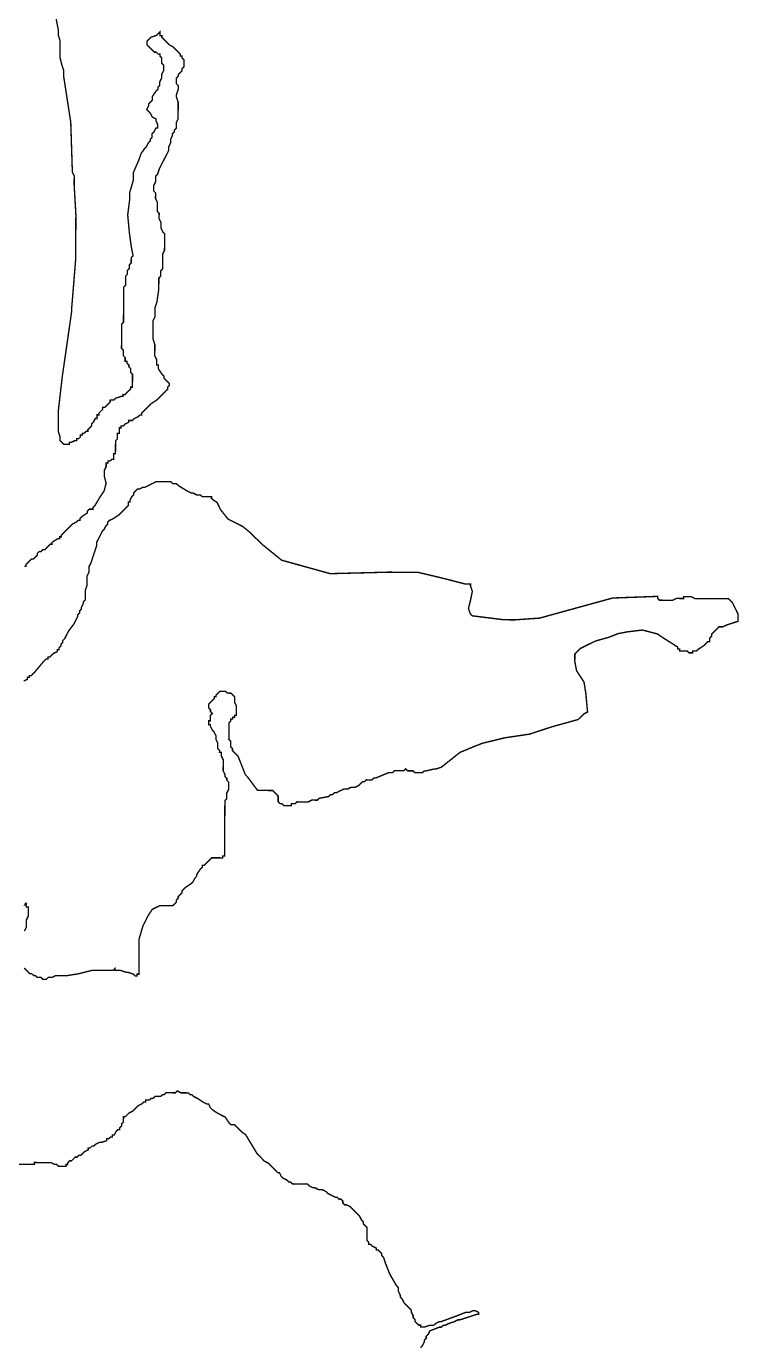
# Model space of a CAD drawing. Header units: metres. Extents: x 290190 to 339802, y 1811045 to 1991312.
# Drawn here: x 313401 to 314943, y 1901179 to 1904033 of the extents above; entities that cross this region are included whole.
import ezdxf

# ---------------------------------------------------------------- set-up
doc = ezdxf.new("R2010")
doc.units = ezdxf.units.M
doc.header["$MEASUREMENT"] = 0
doc.layers.add('HAZARDS LINE', color=1, linetype='Continuous')

msp = doc.modelspace()

# ---------------------------------------------------------------- linework, layer by layer
at = {"layer": 'HAZARDS LINE', "lineweight": 18}
for points in [[(313396.6, 1902865, 3, 3, 0), (313400.6, 1902864.9, 3, 3, 0), (313400.6, 1902868.9, 3, 3, 0), (313404.7, 1902872.9, 3, 3, 0), (313408.7, 1902876.9, 3, 3, 0), (313412.7, 1902880.9, 3, 3, 0), (313416.7, 1902880.9, 3, 3, 0), (313420.7, 1902884.9, 3, 3, 0), (313424.8, 1902888.9, 3, 3, 0), (313424.8, 1902892.9, 3, 3, 0), (313428.8, 1902896.9, 3, 3, 0), (313432.8, 1902896.8, 3, 3, 0), (313436.8, 1902900.8, 3, 3, 0), (313440.9, 1902900.8, 3, 3, 0), (313444.9, 1902904.8, 3, 3, 0), (313452.9, 1902912.8, 3, 3, 0), (313456.9, 1902912.8, 3, 3, 0), (313456.9, 1902916.8, 3, 3, 0), (313469, 1902924.7, 3, 3, 0), (313473, 1902924.7, 3, 3, 0), (313473, 1902928.7, 3, 3, 0), (313477, 1902928.7, 3, 3, 0), (313477.1, 1902932.7, 3, 3, 0), (313481.1, 1902936.7, 3, 3, 0), (313489.1, 1902944.7, 3, 3, 0), (313501.2, 1902956.6, 3, 3, 0), (313509.2, 1902960.6, 3, 3, 0), (313513.3, 1902964.6, 3, 3, 0), (313517.3, 1902964.6, 3, 3, 0), (313517.3, 1902968.6, 3, 3, 0), (313521.3, 1902972.6, 3, 3, 0), (313533.4, 1902980.5, 3, 3, 0), (313533.4, 1902984.5, 3, 3, 0), (313537.4, 1902988.5, 3, 3, 0), (313545.4, 1902988.5, 3, 3, 0), (313545.4, 1902992.5, 3, 3, 0), (313549.5, 1902996.5, 3, 3, 0), (313561.6, 1903016.4, 3, 3, 0), (313569.6, 1903028.4, 3, 3, 0), (313573.7, 1903044.4, 3, 3, 0), (313569.8, 1903060.5, 3, 3, 0), (313569.8, 1903072.5, 3, 3, 0), (313573.9, 1903080.5, 3, 3, 0), (313573.9, 1903088.5, 3, 3, 0), (313577.9, 1903088.5, 3, 3, 0), (313577.9, 1903092.5, 3, 3, 0), (313581.9, 1903092.5, 3, 3, 0), (313586, 1903096.4, 3, 3, 0), (313590, 1903096.4, 3, 3, 0), (313590, 1903108.4, 3, 3, 0), (313594, 1903108.4, 3, 3, 0), (313594.2, 1903136.5, 3, 3, 0), (313598.2, 1903140.5, 3, 3, 0), (313598.2, 1903152.5, 3, 3, 0), (313602.3, 1903152.5, 3, 3, 0), (313602.3, 1903164.5, 3, 3, 0), (313606.3, 1903164.5, 3, 3, 0), (313606.3, 1903168.5, 3, 3, 0), (313610.3, 1903168.4, 3, 3, 0), (313614.4, 1903172.4, 3, 3, 0), (313622.4, 1903176.4, 3, 3, 0), (313622.4, 1903180.4, 3, 3, 0), (313630.4, 1903180.4, 3, 3, 0), (313634.4, 1903184.4, 3, 3, 0), (313642.5, 1903188.3, 3, 3, 0), (313646.5, 1903192.3, 3, 3, 0), (313650.5, 1903192.3, 3, 3, 0), (313650.5, 1903196.3, 3, 3, 0), (313654.6, 1903200.3, 3, 3, 0), (313658.6, 1903204.3, 3, 3, 0), (313670.7, 1903216.2, 3, 3, 0), (313682.7, 1903224.2, 3, 3, 0), (313686.7, 1903228.2, 3, 3, 0), (313694.8, 1903236.2, 3, 3, 0), (313698.8, 1903240.1, 3, 3, 0), (313702.8, 1903244.1, 3, 3, 0), (313706.9, 1903248.1, 3, 3, 0), (313706.9, 1903252.1, 3, 3, 0), (313710.9, 1903256.1, 3, 3, 0), (313710.9, 1903260.1, 3, 3, 0), (313706.9, 1903264.1, 3, 3, 0), (313702.9, 1903268.2, 3, 3, 0), (313699, 1903272.2, 3, 3, 0), (313699, 1903276.2, 3, 3, 0), (313695, 1903280.2, 3, 3, 0), (313687, 1903292.3, 3, 3, 0), (313687.1, 1903300.3, 3, 3, 0), (313683.1, 1903300.3, 3, 3, 0), (313683.1, 1903312.3, 3, 3, 0), (313679.1, 1903320.4, 3, 3, 0), (313679.3, 1903344.4, 3, 3, 0), (313675.3, 1903356.4, 3, 3, 0), (313675.5, 1903396.5, 3, 3, 0), (313679.5, 1903404.5, 3, 3, 0), (313679.6, 1903424.5, 3, 3, 0), (313683.7, 1903436.5, 3, 3, 0), (313687.8, 1903464.6, 3, 3, 0), (313687.9, 1903488.6, 3, 3, 0), (313692, 1903492.6, 3, 3, 0), (313692, 1903504.6, 3, 3, 0), (313696, 1903508.6, 3, 3, 0), (313696.2, 1903540.6, 3, 3, 0), (313700.2, 1903548.6, 3, 3, 0), (313700.4, 1903584.7, 3, 3, 0), (313696.4, 1903588.7, 3, 3, 0), (313692.5, 1903596.7, 3, 3, 0), (313692.5, 1903608.8, 3, 3, 0), (313688.5, 1903616.8, 3, 3, 0), (313688.6, 1903628.8, 3, 3, 0), (313684.6, 1903632.8, 3, 3, 0), (313684.7, 1903652.9, 3, 3, 0), (313680.7, 1903660.9, 3, 3, 0), (313680.8, 1903672.9, 3, 3, 0), (313676.8, 1903676.9, 3, 3, 0), (313676.9, 1903689, 3, 3, 0), (313680.9, 1903697, 3, 3, 0), (313681, 1903709, 3, 3, 0), (313685, 1903713, 3, 3, 0), (313689, 1903725, 3, 3, 0), (313697.1, 1903741, 3, 3, 0), (313701.2, 1903748.9, 3, 3, 0), (313705.2, 1903756.9, 3, 3, 0), (313709.3, 1903764.9, 3, 3, 0), (313709.3, 1903772.9, 3, 3, 0), (313713.3, 1903780.9, 3, 3, 0), (313713.4, 1903789, 3, 3, 0), (313717.4, 1903796.9, 3, 3, 0), (313717.4, 1903801, 3, 3, 0), (313721.5, 1903804.9, 3, 3, 0), (313721.5, 1903808.9, 3, 3, 0), (313725.5, 1903812.9, 3, 3, 0), (313725.6, 1903825, 3, 3, 0), (313729.6, 1903832.9, 3, 3, 0), (313729.8, 1903869, 3, 3, 0), (313725.8, 1903881, 3, 3, 0), (313725.8, 1903885, 3, 3, 0), (313729.9, 1903897, 3, 3, 0), (313729.9, 1903905.1, 3, 3, 0), (313726, 1903909.1, 3, 3, 0), (313726, 1903921.1, 3, 3, 0), (313730, 1903925.1, 3, 3, 0), (313730.1, 1903929.1, 3, 3, 0), (313738.1, 1903937.1, 3, 3, 0), (313738.1, 1903941.1, 3, 3, 0), (313742.1, 1903945.1, 3, 3, 0), (313742.2, 1903961.1, 3, 3, 0), (313738.2, 1903965.1, 3, 3, 0), (313738.3, 1903969.1, 3, 3, 0), (313734.3, 1903969.1, 3, 3, 0), (313734.3, 1903973.2, 3, 3, 0), (313730.3, 1903977.2, 3, 3, 0), (313718.3, 1903989.3, 3, 3, 0), (313710.3, 1903993.3, 3, 3, 0), (313698.4, 1904005.4, 3, 3, 0), (313694.4, 1904009.4, 3, 3, 0), (313694.4, 1904013.4, 3, 3, 0), (313690.4, 1904013.4, 3, 3, 0), (313690.4, 1904021.4, 3, 3, 0), (313686.4, 1904017.4, 3, 3, 0), (313682.4, 1904013.5, 3, 3, 0), (313670.3, 1904009.5, 3, 3, 0), (313666.3, 1904005.5, 3, 3, 0), (313662.3, 1904001.5, 3, 3, 0), (313662.3, 1903993.5, 3, 3, 0), (313666.2, 1903989.5, 3, 3, 0), (313670.2, 1903985.5, 3, 3, 0), (313678.2, 1903977.4, 3, 3, 0), (313682.2, 1903977.4, 3, 3, 0), (313686.2, 1903973.4, 3, 3, 0), (313690.2, 1903973.4, 3, 3, 0), (313690.2, 1903969.3, 3, 3, 0), (313694.2, 1903965.3, 3, 3, 0), (313694.1, 1903953.3, 3, 3, 0), (313698.1, 1903949.3, 3, 3, 0), (313698.1, 1903937.3, 3, 3, 0), (313694, 1903929.3, 3, 3, 0), (313694, 1903921.3, 3, 3, 0), (313689.9, 1903913.3, 3, 3, 0), (313689.9, 1903905.2, 3, 3, 0), (313685.9, 1903901.3, 3, 3, 0), (313685.8, 1903897.3, 3, 3, 0), (313681.8, 1903893.3, 3, 3, 0), (313673.8, 1903881.3, 3, 3, 0), (313673.7, 1903873.3, 3, 3, 0), (313669.7, 1903869.3, 3, 3, 0), (313665.7, 1903865.3, 3, 3, 0), (313665.6, 1903861.3, 3, 3, 0), (313661.6, 1903853.3, 3, 3, 0), (313665.6, 1903849.3, 3, 3, 0), (313669.6, 1903845.2, 3, 3, 0), (313673.5, 1903837.2, 3, 3, 0), (313681.5, 1903833.2, 3, 3, 0), (313681.5, 1903829.2, 3, 3, 0), (313685.5, 1903821.1, 3, 3, 0), (313685.5, 1903813.1, 3, 3, 0), (313681.4, 1903813.1, 3, 3, 0), (313677.4, 1903805.1, 3, 3, 0), (313673.4, 1903801.2, 3, 3, 0), (313673.3, 1903793.1, 3, 3, 0), (313669.3, 1903789.2, 3, 3, 0), (313669.3, 1903785.2, 3, 3, 0), (313665.3, 1903781.2, 3, 3, 0), (313661.2, 1903773.2, 3, 3, 0), (313657.2, 1903769.2, 3, 3, 0), (313649.1, 1903757.2, 3, 3, 0), (313645.1, 1903745.2, 3, 3, 0), (313632.9, 1903717.2, 3, 3, 0), (313632.9, 1903701.2, 3, 3, 0), (313624.7, 1903673.2, 3, 3, 0), (313624.6, 1903657.2, 3, 3, 0), (313620.5, 1903625.1, 3, 3, 0), (313624.3, 1903585, 3, 3, 0), (313628.2, 1903557, 3, 3, 0), (313632.1, 1903536.9, 3, 3, 0), (313628.1, 1903532.9, 3, 3, 0), (313628, 1903520.9, 3, 3, 0), (313624, 1903516.9, 3, 3, 0), (313623.9, 1903508.9, 3, 3, 0), (313619.9, 1903504.9, 3, 3, 0), (313619.9, 1903496.9, 3, 3, 0), (313615.9, 1903492.9, 3, 3, 0), (313615.8, 1903472.9, 3, 3, 0), (313611.7, 1903468.9, 3, 3, 0), (313611.4, 1903392.8, 3, 3, 0), (313607.4, 1903388.8, 3, 3, 0), (313607.1, 1903336.7, 3, 3, 0), (313611.1, 1903332.7, 3, 3, 0), (313611.1, 1903320.7, 3, 3, 0), (313615, 1903316.7, 3, 3, 0), (313615, 1903308.6, 3, 3, 0), (313619, 1903308.6, 3, 3, 0), (313619, 1903304.6, 3, 3, 0), (313623, 1903300.6, 3, 3, 0), (313623, 1903296.6, 3, 3, 0), (313626.9, 1903292.6, 3, 3, 0), (313626.9, 1903284.6, 3, 3, 0), (313630.9, 1903280.5, 3, 3, 0), (313630.8, 1903252.5, 3, 3, 0), (313626.8, 1903252.5, 3, 3, 0), (313626.7, 1903248.5, 3, 3, 0), (313622.7, 1903244.5, 3, 3, 0), (313614.7, 1903236.5, 3, 3, 0), (313610.7, 1903236.6, 3, 3, 0), (313610.6, 1903232.5, 3, 3, 0), (313606.6, 1903232.6, 3, 3, 0), (313594.6, 1903228.6, 3, 3, 0), (313590.6, 1903224.6, 3, 3, 0), (313582.6, 1903224.7, 3, 3, 0), (313582.5, 1903220.7, 3, 3, 0), (313578.5, 1903216.7, 3, 3, 0), (313570.5, 1903208.7, 3, 3, 0), (313566.5, 1903208.7, 3, 3, 0), (313566.4, 1903204.7, 3, 3, 0), (313562.4, 1903200.7, 3, 3, 0), (313558.4, 1903196.7, 3, 3, 0), (313558.4, 1903192.7, 3, 3, 0), (313554.4, 1903192.7, 3, 3, 0), (313554.3, 1903184.7, 3, 3, 0), (313550.3, 1903184.8, 3, 3, 0), (313546.3, 1903176.8, 3, 3, 0), (313542.3, 1903172.8, 3, 3, 0), (313542.2, 1903168.8, 3, 3, 0), (313534.2, 1903160.8, 3, 3, 0), (313534.2, 1903156.8, 3, 3, 0), (313530.2, 1903156.8, 3, 3, 0), (313526.1, 1903152.8, 3, 3, 0), (313522.1, 1903152.8, 3, 3, 0), (313522.1, 1903148.8, 3, 3, 0), (313518.1, 1903148.8, 3, 3, 0), (313518.1, 1903144.8, 3, 3, 0), (313514.1, 1903140.9, 3, 3, 0), (313510.1, 1903140.9, 3, 3, 0), (313510, 1903136.9, 3, 3, 0), (313506, 1903136.9, 3, 3, 0), (313498, 1903132.9, 3, 3, 0), (313494, 1903132.9, 3, 3, 0), (313494, 1903128.9, 3, 3, 0), (313482, 1903129, 3, 3, 0), (313474, 1903137, 3, 3, 0), (313474, 1903145, 3, 3, 0), (313470.1, 1903157.1, 3, 3, 0), (313470.3, 1903201.2, 3, 3, 0), (313478.6, 1903273.2, 3, 3, 0), (313499.3, 1903417.4, 3, 3, 0), (313499.4, 1903425.4, 3, 3, 0), (313507.9, 1903529.5, 3, 3, 0), (313508.3, 1903625.7, 3, 3, 0), (313504.6, 1903689.8, 3, 3, 0), (313504.7, 1903709.8, 3, 3, 0), (313500.7, 1903717.8, 3, 3, 0), (313497.2, 1903826, 3, 3, 0), (313481.7, 1903926.3, 3, 3, 0), (313481.7, 1903938.3, 3, 3, 0), (313477.8, 1903950.3, 3, 3, 0), (313473.9, 1903966.4, 3, 3, 0), (313474, 1904002.4, 3, 3, 0), (313470.1, 1904014.4, 3, 3, 0), (313470.1, 1904026.5, 3, 3, 0), (313462.3, 1904066.6, 3, 3, 0)], [(313396.6, 1901995.6, 3, 3, 0), (313400.6, 1901991.6, 3, 3, 0), (313404.5, 1901987.5, 3, 3, 0), (313408.5, 1901983.5, 3, 3, 0), (313412.5, 1901983.5, 3, 3, 0), (313416.5, 1901979.5, 3, 3, 0), (313420.5, 1901979.4, 3, 3, 0), (313424.5, 1901975.4, 3, 3, 0), (313432.5, 1901975.4, 3, 3, 0), (313436.5, 1901971.4, 3, 3, 0), (313444.5, 1901971.3, 3, 3, 0), (313448.5, 1901975.3, 3, 3, 0), (313456.6, 1901975.3, 3, 3, 0), (313464.6, 1901979.2, 3, 3, 0), (313488.6, 1901979.1, 3, 3, 0), (313512.7, 1901983, 3, 3, 0), (313528.7, 1901986.9, 3, 3, 0), (313544.8, 1901990.9, 3, 3, 0), (313588.8, 1901990.7, 3, 3, 0), (313592.8, 1901994.7, 3, 3, 0), (313592.8, 1901990.7, 3, 3, 0), (313604.8, 1901990.6, 3, 3, 0), (313616.8, 1901986.5, 3, 3, 0), (313620.8, 1901986.5, 3, 3, 0), (313632.8, 1901982.5, 3, 3, 0), (313636.8, 1901978.4, 3, 3, 0), (313640.8, 1901978.4, 3, 3, 0), (313640.9, 1901982.4, 3, 3, 0), (313644.9, 1901982.4, 3, 3, 0), (313645.2, 1902058.5, 3, 3, 0), (313653.4, 1902086.5, 3, 3, 0), (313665.5, 1902110.5, 3, 3, 0), (313673.6, 1902122.5, 3, 3, 0), (313681.6, 1902126.5, 3, 3, 0), (313689.6, 1902130.4, 3, 3, 0), (313717.7, 1902130.3, 3, 3, 0), (313721.7, 1902134.3, 3, 3, 0), (313725.7, 1902138.3, 3, 3, 0), (313725.7, 1902142.3, 3, 3, 0), (313729.7, 1902146.3, 3, 3, 0), (313729.8, 1902150.3, 3, 3, 0), (313733.8, 1902154.3, 3, 3, 0), (313737.8, 1902158.2, 3, 3, 0), (313737.8, 1902162.3, 3, 3, 0), (313741.9, 1902166.2, 3, 3, 0), (313745.9, 1902170.2, 3, 3, 0), (313757.9, 1902178.2, 3, 3, 0), (313762, 1902182.2, 3, 3, 0), (313766, 1902190.2, 3, 3, 0), (313770, 1902194.2, 3, 3, 0), (313770, 1902198.2, 3, 3, 0), (313778.1, 1902210.1, 3, 3, 0), (313782.1, 1902214.1, 3, 3, 0), (313782.2, 1902218.1, 3, 3, 0), (313786.2, 1902218.1, 3, 3, 0), (313798.2, 1902230.1, 3, 3, 0), (313802.3, 1902234.1, 3, 3, 0), (313826.3, 1902234, 3, 3, 0), (313826.3, 1902238, 3, 3, 0), (313830.3, 1902237.9, 3, 3, 0), (313830.9, 1902358.1, 3, 3, 0), (313834.9, 1902362.1, 3, 3, 0), (313835, 1902374.1, 3, 3, 0), (313839, 1902382.1, 3, 3, 0), (313839.1, 1902398.2, 3, 3, 0), (313835.1, 1902402.2, 3, 3, 0), (313835.1, 1902406.2, 3, 3, 0), (313831.1, 1902410.2, 3, 3, 0), (313831.1, 1902414.2, 3, 3, 0), (313827.2, 1902422.2, 3, 3, 0), (313827.3, 1902446.3, 3, 3, 0), (313823.3, 1902454.3, 3, 3, 0), (313823.4, 1902462.3, 3, 3, 0), (313819.3, 1902462.3, 3, 3, 0), (313819.4, 1902466.4, 3, 3, 0), (313815.4, 1902470.4, 3, 3, 0), (313815.4, 1902482.4, 3, 3, 0), (313811.5, 1902490.4, 3, 3, 0), (313811.5, 1902498.4, 3, 3, 0), (313807.5, 1902506.5, 3, 3, 0), (313803.6, 1902510.5, 3, 3, 0), (313799.6, 1902518.5, 3, 3, 0), (313799.6, 1902522.5, 3, 3, 0), (313795.6, 1902522.6, 3, 3, 0), (313795.6, 1902530.6, 3, 3, 0), (313799.6, 1902530.5, 3, 3, 0), (313799.7, 1902542.6, 3, 3, 0), (313803.7, 1902546.6, 3, 3, 0), (313799.7, 1902550.6, 3, 3, 0), (313799.8, 1902554.6, 3, 3, 0), (313795.8, 1902558.6, 3, 3, 0), (313795.8, 1902566.6, 3, 3, 0), (313799.8, 1902570.6, 3, 3, 0), (313803.9, 1902574.6, 3, 3, 0), (313807.9, 1902578.6, 3, 3, 0), (313807.9, 1902582.6, 3, 3, 0), (313811.9, 1902582.6, 3, 3, 0), (313811.9, 1902586.6, 3, 3, 0), (313815.9, 1902590.6, 3, 3, 0), (313820, 1902594.6, 3, 3, 0), (313832, 1902594.5, 3, 3, 0), (313836, 1902590.5, 3, 3, 0), (313844, 1902590.4, 3, 3, 0), (313852, 1902582.4, 3, 3, 0), (313851.9, 1902570.4, 3, 3, 0), (313855.9, 1902562.3, 3, 3, 0), (313855.8, 1902542.3, 3, 3, 0), (313851.8, 1902542.3, 3, 3, 0), (313851.7, 1902538.3, 3, 3, 0), (313847.7, 1902538.3, 3, 3, 0), (313847.7, 1902534.3, 3, 3, 0), (313843.7, 1902534.4, 3, 3, 0), (313843.7, 1902530.3, 3, 3, 0), (313839.7, 1902526.4, 3, 3, 0), (313839.5, 1902490.3, 3, 3, 0), (313843.5, 1902486.3, 3, 3, 0), (313843.4, 1902474.3, 3, 3, 0), (313847.4, 1902470.2, 3, 3, 0), (313847.4, 1902466.2, 3, 3, 0), (313851.4, 1902462.2, 3, 3, 0), (313855.4, 1902458.2, 3, 3, 0), (313859.4, 1902454.1, 3, 3, 0), (313875.2, 1902414, 3, 3, 0), (313879.2, 1902410, 3.04, 3.04, 0), (313901.8, 1902380, 3.04, 3.04, 0), (313934.2, 1902379.8, 3.04, 3.04, 0), (313942.3, 1902371.7, 3.04, 3.04, 0), (313946.3, 1902367.6, 3.04, 3.04, 0), (313946.2, 1902355.4, 3.04, 3.04, 0), (313950.3, 1902351.3, 3.04, 3.04, 0), (313954.3, 1902351.3, 3.04, 3.04, 0), (313958.3, 1902347.2, 3.04, 3.04, 0), (313974.5, 1902347.1, 3.04, 3.04, 0), (313974.6, 1902351.2, 3.04, 3.04, 0), (313982.7, 1902351.1, 3.04, 3.04, 0), (313986.7, 1902355.2, 3.04, 3.04, 0), (314011, 1902355, 3.04, 3.04, 0), (314019.2, 1902359, 3.04, 3.04, 0), (314031.3, 1902358.9, 3.04, 3.04, 0), (314035.4, 1902362.9, 3.04, 3.04, 0), (314055.7, 1902366.8, 3.04, 3.04, 0), (314059.8, 1902370.9, 3.04, 3.04, 0), (314063.8, 1902370.8, 3.04, 3.04, 0), (314067.9, 1902374.9, 3.04, 3.04, 0), (314072, 1902374.8, 3.04, 3.04, 0), (314088.2, 1902382.8, 3.04, 3.04, 0), (314096.3, 1902382.8, 3.04, 3.04, 0), (314104.4, 1902386.8, 3.04, 3.04, 0), (314112.6, 1902386.7, 3.04, 3.04, 0), (314120.7, 1902390.7, 3.04, 3.04, 0), (314124.8, 1902394.7, 3.04, 3.04, 0), (314128.8, 1902398.8, 3.04, 3.04, 0), (314132.9, 1902398.7, 3.04, 3.04, 0), (314137, 1902402.8, 3.04, 3.04, 0), (314149.1, 1902402.7, 3.04, 3.04, 0), (314153.2, 1902406.7, 3.04, 3.04, 0), (314157.3, 1902406.7, 3.04, 3.04, 0), (314185.7, 1902418.6, 3.04, 3.04, 0), (314193.8, 1902418.6, 3.04, 3.04, 0), (314197.9, 1902422.6, 3.04, 3.04, 0), (314218.1, 1902422.5, 3.04, 3.04, 0), (314222.2, 1902426.5, 3.04, 3.04, 0), (314226.2, 1902422.4, 3.04, 3.04, 0), (314238.4, 1902422.3, 3.04, 3.04, 0), (314242.4, 1902418.3, 3.04, 3.04, 0), (314258.6, 1902418.2, 3.04, 3.04, 0), (314262.7, 1902422.2, 3.04, 3.04, 0), (314266.7, 1902422.2, 3.04, 3.04, 0), (314283, 1902426.1, 3.04, 3.04, 0), (314287, 1902426.1, 3.04, 3.04, 0), (314299.2, 1902430, 3.04, 3.04, 0), (314339.9, 1902462.2, 3.04, 3.04, 0), (314368.4, 1902474.1, 3.04, 3.04, 0), (314388.7, 1902482.1, 3.04, 3.04, 0), (314437.4, 1902493.9, 3.04, 3.04, 0), (314490.1, 1902501.7, 3.04, 3.04, 0), (314538.8, 1902517.6, 3.04, 3.04, 0), (314567.3, 1902525.5, 3.04, 3.04, 0), (314595.7, 1902533.4, 3.04, 3.04, 0), (314607.9, 1902545.5, 3.04, 3.04, 0), (314616, 1902549.5, 3.04, 3.04, 0), (314612.3, 1902590, 3.04, 3.04, 0), (314608.4, 1902614.4, 3.04, 3.04, 0), (314592.3, 1902638.8, 3.04, 3.04, 0), (314588.4, 1902659.1, 3.04, 3.04, 0), (314588.5, 1902675.3, 3.04, 3.04, 0), (314600.8, 1902687.3, 3.04, 3.04, 0), (314617, 1902695.3, 3.04, 3.04, 0), (314633.3, 1902703.3, 3.04, 3.04, 0), (314661.7, 1902711.2, 3.04, 3.04, 0), (314682, 1902719.2, 3.04, 3.04, 0), (314702.3, 1902723.1, 3.04, 3.04, 0), (314734.7, 1902727, 3.04, 3.04, 0), (314767.1, 1902718.6, 3.04, 3.04, 0), (314779.2, 1902710.5, 3.04, 3.04, 0), (314811.4, 1902690, 3.04, 3.04, 0), (314811.4, 1902685.9, 3.04, 3.04, 0), (314815.5, 1902685.9, 3.04, 3.04, 0), (314815.4, 1902681.8, 3.04, 3.04, 0), (314831.6, 1902681.7, 3.04, 3.04, 0), (314835.7, 1902677.7, 3.04, 3.04, 0), (314843.8, 1902677.6, 3.04, 3.04, 0), (314843.8, 1902681.7, 3.04, 3.04, 0), (314851.9, 1902681.6, 3.04, 3.04, 0), (314856, 1902685.6, 3.04, 3.04, 0), (314868.2, 1902693.6, 3.04, 3.04, 0), (314872.3, 1902697.7, 3.04, 3.04, 0), (314876.3, 1902701.7, 3.04, 3.04, 0), (314880.4, 1902701.7, 3.04, 3.04, 0), (314880.5, 1902709.8, 3.04, 3.04, 0), (314884.5, 1902713.8, 3.04, 3.04, 0), (314884.6, 1902717.9, 3.04, 3.04, 0), (314892.7, 1902725.9, 3.04, 3.04, 0), (314896.8, 1902729.9, 3.04, 3.04, 0), (314900.9, 1902734, 3.04, 3.04, 0), (314909, 1902733.9, 3.04, 3.04, 0), (314917.1, 1902737.9, 3.04, 3.04, 0), (314941.5, 1902745.8, 3.04, 3.04, 0), (314941.6, 1902762, 3.04, 3.04, 0), (314937.6, 1902770.2, 3.04, 3.04, 0), (314929.6, 1902786.4, 3.04, 3.04, 0), (314925.6, 1902790.5, 3.04, 3.04, 0), (314921.5, 1902794.6, 3.04, 3.04, 0), (314848.6, 1902795.1, 3.04, 3.04, 0), (314840.5, 1902799.2, 3.04, 3.04, 0), (314824.3, 1902799.3, 3.04, 3.04, 0), (314824.3, 1902795.2, 3.04, 3.04, 0), (314808.1, 1902795.4, 3.04, 3.04, 0), (314800, 1902791.4, 3.04, 3.04, 0), (314771.6, 1902791.6, 3.04, 3.04, 0), (314767.6, 1902795.6, 3.04, 3.04, 0), (314767.6, 1902799.7, 3.04, 3.04, 0), (314763.6, 1902799.7, 3.04, 3.04, 0), (314670.4, 1902796.3, 3.04, 3.04, 0), (314512.1, 1902752.8, 3.04, 3.04, 0), (314459.4, 1902749.1, 3.04, 3.04, 0), (314435.1, 1902749.2, 3.04, 3.04, 0), (314366.2, 1902757.8, 3.04, 3.04, 0), (314362.2, 1902761.9, 3.04, 3.04, 0), (314358.2, 1902774.1, 3.04, 3.04, 0), (314362.4, 1902790.3, 3.04, 3.04, 0), (314366.6, 1902810.5, 3.04, 3.04, 0), (314362.6, 1902822.7, 3.04, 3.04, 0), (314362.7, 1902826.7, 3.04, 3.04, 0), (314350.5, 1902826.8, 3.04, 3.04, 0), (314302, 1902839.3, 3.04, 3.04, 0), (314249.4, 1902851.8, 3.04, 3.04, 0), (314184.6, 1902852.2, 3.04, 3.04, 0), (314058.9, 1902849, 3.04, 3.04, 0), (313953.8, 1902878.1, 3.04, 3.04, 0), (313913.5, 1902910.8, 3.04, 3.04, 0), (313881.7, 1902941.2, 3, 3, 0), (313869.7, 1902950.9, 3, 3, 0), (313837.7, 1902967.1, 3, 3, 0), (313821.8, 1902987.2, 3, 3, 0), (313813.9, 1903003.2, 3, 3, 0), (313801.9, 1903011.3, 3, 3, 0), (313801.9, 1903015.3, 3, 3, 0), (313781.9, 1903015.4, 3, 3, 0), (313777.9, 1903019.4, 3, 3, 0), (313769.9, 1903019.5, 3, 3, 0), (313761.9, 1903023.5, 3, 3, 0), (313757.9, 1903023.5, 3, 3, 0), (313749.9, 1903027.6, 3, 3, 0), (313729.9, 1903039.7, 3, 3, 0), (313725.9, 1903043.7, 3, 3, 0), (313717.9, 1903043.7, 3, 3, 0), (313713.9, 1903047.8, 3, 3, 0), (313681.9, 1903047.9, 3, 3, 0), (313673.9, 1903044, 3, 3, 0), (313657.8, 1903036, 3, 3, 0), (313653.8, 1903036, 3, 3, 0), (313645.8, 1903032.1, 3, 3, 0), (313641.8, 1903032.1, 3, 3, 0), (313633.7, 1903024.1, 3, 3, 0), (313633.7, 1903020.1, 3, 3, 0), (313629.7, 1903016.1, 3, 3, 0), (313625.6, 1903008.1, 3, 3, 0), (313625.6, 1903004.1, 3, 3, 0), (313621.6, 1903004.1, 3, 3, 0), (313621.6, 1902996.1, 3, 3, 0), (313613.5, 1902988.1, 3, 3, 0), (313609.5, 1902984.2, 3, 3, 0), (313601.4, 1902976.2, 3, 3, 0), (313589.4, 1902968.2, 3, 3, 0), (313581.3, 1902964.3, 3, 3, 0), (313577.3, 1902960.3, 3, 3, 0), (313577.3, 1902956.3, 3, 3, 0), (313573.3, 1902952.3, 3, 3, 0), (313569.2, 1902944.3, 3, 3, 0), (313565.2, 1902940.3, 3, 3, 0), (313561.2, 1902932.3, 3, 3, 0), (313553.1, 1902916.3, 3, 3, 0), (313553, 1902908.3, 3, 3, 0), (313544.9, 1902884.3, 3, 3, 0), (313540.9, 1902872.3, 3, 3, 0), (313536.8, 1902864.3, 3, 3, 0), (313536.8, 1902852.3, 3, 3, 0), (313532.7, 1902844.3, 3, 3, 0), (313532.6, 1902824.3, 3, 3, 0), (313528.6, 1902812.3, 3, 3, 0), (313528.5, 1902792.2, 3, 3, 0), (313524.4, 1902788.2, 3, 3, 0), (313524.4, 1902784.2, 3, 3, 0), (313520.4, 1902776.2, 3, 3, 0), (313520.4, 1902772.2, 3, 3, 0), (313516.3, 1902768.2, 3, 3, 0), (313516.3, 1902764.2, 3, 3, 0), (313512.3, 1902760.3, 3, 3, 0), (313512.3, 1902756.2, 3, 3, 0), (313508.2, 1902748.3, 3, 3, 0), (313504.2, 1902740.3, 3, 3, 0), (313492.1, 1902724.3, 3, 3, 0), (313488.1, 1902716.3, 3, 3, 0), (313484, 1902708.3, 3, 3, 0), (313480, 1902704.3, 3, 3, 0), (313480, 1902700.3, 3, 3, 0), (313475.9, 1902696.3, 3, 3, 0), (313475.9, 1902692.3, 3, 3, 0), (313471.9, 1902688.3, 3, 3, 0), (313471.9, 1902684.3, 3, 3, 0), (313467.9, 1902684.3, 3, 3, 0), (313467.9, 1902680.3, 3, 3, 0), (313459.8, 1902676.4, 3, 3, 0), (313451.8, 1902668.4, 3, 3, 0), (313447.8, 1902668.4, 3, 3, 0), (313447.8, 1902664.4, 3, 3, 0), (313443.8, 1902664.4, 3, 3, 0), (313439.7, 1902660.4, 3, 3, 0), (313419.6, 1902636.5, 3, 3, 0), (313411.5, 1902628.5, 3, 3, 0), (313407.5, 1902628.5, 3, 3, 0), (313407.5, 1902624.5, 3, 3, 0), (313403.5, 1902624.5, 3, 3, 0), (313403.5, 1902620.5, 3, 3, 0), (313395.5, 1902616.6, 3, 3, 0)], [(313397.2, 1902135.8, 3, 3, 0), (313401.2, 1902135.8, 3, 3, 0), (313397.2, 1902131.8, 3, 3, 0), (313401.2, 1902131.8, 3, 3, 0), (313401.2, 1902127.8, 3, 3, 0), (313405.2, 1902127.7, 3, 3, 0), (313405.1, 1902107.7, 3, 3, 0), (313401.1, 1902099.7, 3, 3, 0), (313401, 1902083.7, 3, 3, 0), (313396.9, 1902075.7, 3, 3, 0)], [(314254.3, 1901174.2, 3.04, 3.04, 0), (314258.4, 1901178.2, 3.04, 3.04, 0), (314262.5, 1901186.3, 3.04, 3.04, 0), (314262.5, 1901190.3, 3.04, 3.04, 0), (314266.6, 1901194.4, 3.04, 3.04, 0), (314266.6, 1901198.4, 3.04, 3.04, 0), (314270.7, 1901202.4, 3.04, 3.04, 0), (314274.8, 1901210.5, 3.04, 3.04, 0), (314295.1, 1901218.5, 3.04, 3.04, 0), (314299.2, 1901218.5, 3.04, 3.04, 0), (314303.2, 1901222.5, 3.04, 3.04, 0), (314307.3, 1901222.5, 3.04, 3.04, 0), (314315.4, 1901226.4, 3.04, 3.04, 0), (314327.6, 1901230.4, 3.04, 3.04, 0), (314335.7, 1901234.4, 3.04, 3.04, 0), (314339.8, 1901234.4, 3.04, 3.04, 0), (314352, 1901238.4, 3.04, 3.04, 0), (314376.3, 1901246.3, 3.04, 3.04, 0), (314380.4, 1901246.3, 3.04, 3.04, 0), (314380.4, 1901250.3, 3.04, 3.04, 0), (314372.3, 1901254.4, 3.04, 3.04, 0), (314368.3, 1901254.5, 3.04, 3.04, 0), (314360.1, 1901250.5, 3.04, 3.04, 0), (314356.1, 1901250.5, 3.04, 3.04, 0), (314352, 1901250.5, 3.04, 3.04, 0), (314331.7, 1901242.5, 3.04, 3.04, 0), (314299.2, 1901230.6, 3.04, 3.04, 0), (314295.2, 1901230.6, 3.04, 3.04, 0), (314287.1, 1901226.6, 3.04, 3.04, 0), (314283, 1901222.6, 3.04, 3.04, 0), (314278.9, 1901222.6, 3.04, 3.04, 0), (314274.9, 1901222.7, 3.04, 3.04, 0), (314262.7, 1901218.7, 3.04, 3.04, 0), (314258.6, 1901218.7, 3.04, 3.04, 0), (314254.6, 1901218.8, 3.04, 3.04, 0), (314254.6, 1901222.8, 3.04, 3.04, 0), (314250.6, 1901222.8, 3.04, 3.04, 0), (314246.5, 1901226.9, 3.04, 3.04, 0), (314242.5, 1901231, 3.04, 3.04, 0), (314242.5, 1901235, 3.04, 3.04, 0), (314238.5, 1901239.1, 3.04, 3.04, 0), (314238.6, 1901243.2, 3.04, 3.04, 0), (314234.6, 1901251.3, 3.04, 3.04, 0), (314234.6, 1901255.4, 3.04, 3.04, 0), (314222.5, 1901267.6, 3.04, 3.04, 0), (314218.5, 1901271.7, 3.04, 3.04, 0), (314214.5, 1901279.8, 3.04, 3.04, 0), (314210.5, 1901283.9, 3.04, 3.04, 0), (314210.5, 1901287.9, 3.04, 3.04, 0), (314206.5, 1901296.1, 3.04, 3.04, 0), (314206.6, 1901304.2, 3.04, 3.04, 0), (314202.5, 1901308.3, 3.04, 3.04, 0), (314190.5, 1901328.6, 3.04, 3.04, 0), (314186.5, 1901336.7, 3.04, 3.04, 0), (314178.5, 1901357, 3.04, 3.04, 0), (314174.6, 1901369.2, 3.04, 3.04, 0), (314170.6, 1901373.3, 3.04, 3.04, 0), (314170.6, 1901377.4, 3.04, 3.04, 0), (314166.6, 1901381.4, 3.04, 3.04, 0), (314162.5, 1901385.5, 3.04, 3.04, 0), (314158.5, 1901385.5, 3.04, 3.04, 0), (314158.5, 1901389.6, 3.04, 3.04, 0), (314150.4, 1901393.7, 3.04, 3.04, 0), (314146.4, 1901397.8, 3.04, 3.04, 0), (314142.4, 1901397.8, 3.04, 3.04, 0), (314142.4, 1901401.9, 3.04, 3.04, 0), (314138.4, 1901405.9, 3.04, 3.04, 0), (314138.6, 1901434.3, 3.04, 3.04, 0), (314130.5, 1901442.5, 3.04, 3.04, 0), (314130.5, 1901446.5, 3.04, 3.04, 0), (314126.5, 1901450.6, 3.04, 3.04, 0), (314122.5, 1901458.7, 3.04, 3.04, 0), (314114.5, 1901466.9, 3.04, 3.04, 0), (314110.4, 1901471, 3.04, 3.04, 0), (314106.4, 1901475, 3.04, 3.04, 0), (314102.4, 1901479.1, 3.04, 3.04, 0), (314094.3, 1901483.2, 3.04, 3.04, 0), (314090.3, 1901483.2, 3.04, 3.04, 0), (314086.2, 1901487.3, 3.04, 3.04, 0), (314086.3, 1901491.4, 3.04, 3.04, 0), (314082.2, 1901495.5, 3.04, 3.04, 0), (314078.2, 1901495.5, 3.04, 3.04, 0), (314074.2, 1901499.6, 3.04, 3.04, 0), (314070.1, 1901499.6, 3.04, 3.04, 0), (314054, 1901507.8, 3.04, 3.04, 0), (314049.9, 1901511.9, 3.04, 3.04, 0), (314041.9, 1901516, 3.04, 3.04, 0), (314033.8, 1901516, 3.04, 3.04, 0), (314025.7, 1901520.2, 3.04, 3.04, 0), (314021.6, 1901520.2, 3.04, 3.04, 0), (314013.6, 1901524.3, 3.04, 3.04, 0), (314009.5, 1901528.4, 3.04, 3.04, 0), (313977.1, 1901528.6, 3.04, 3.04, 0), (313973.1, 1901532.7, 3.04, 3.04, 0), (313969.1, 1901532.7, 3.04, 3.04, 0), (313965, 1901536.8, 3.04, 3.04, 0), (313957, 1901540.9, 3.04, 3.04, 0), (313952.9, 1901545, 3.04, 3.04, 0), (313948.9, 1901553.1, 3.04, 3.04, 0), (313944.9, 1901553.1, 3.04, 3.04, 0), (313936.8, 1901561.3, 3.04, 3.04, 0), (313928.8, 1901569.4, 3.04, 3.04, 0), (313924.8, 1901573.5, 3.04, 3.04, 0), (313916.7, 1901577.6, 3.04, 3.04, 0), (313900.6, 1901593.9, 3.04, 3.04, 0), (313875.6, 1901635.4, 3, 3, 0), (313867.6, 1901640.8, 3, 3, 0), (313855.6, 1901652.9, 3, 3, 0), (313851.6, 1901656.9, 3, 3, 0), (313843.6, 1901657, 3, 3, 0), (313839.6, 1901661, 3, 3, 0), (313831.7, 1901673, 3, 3, 0), (313815.7, 1901681.1, 3, 3, 0), (313803.7, 1901689.2, 3, 3, 0), (313799.7, 1901693.2, 3, 3, 0), (313795.8, 1901701.2, 3, 3, 0), (313791.8, 1901701.3, 3, 3, 0), (313783.8, 1901705.3, 3, 3, 0), (313771.8, 1901713.4, 3, 3, 0), (313763.8, 1901717.4, 3, 3, 0), (313759.8, 1901721.4, 3, 3, 0), (313755.8, 1901721.5, 3, 3, 0), (313751.8, 1901725.5, 3, 3, 0), (313735.8, 1901725.6, 3, 3, 0), (313727.8, 1901729.6, 3, 3, 0), (313723.8, 1901725.6, 3, 3, 0), (313703.7, 1901725.7, 3, 3, 0), (313699.7, 1901721.7, 3, 3, 0), (313695.7, 1901721.7, 3, 3, 0), (313691.7, 1901717.8, 3, 3, 0), (313679.7, 1901717.8, 3, 3, 0), (313675.7, 1901713.8, 3, 3, 0), (313671.6, 1901713.8, 3, 3, 0), (313667.6, 1901709.9, 3, 3, 0), (313659.6, 1901709.9, 3, 3, 0), (313659.6, 1901705.9, 3, 3, 0), (313655.6, 1901705.9, 3, 3, 0), (313651.6, 1901701.9, 3, 3, 0), (313643.5, 1901698, 3, 3, 0), (313639.5, 1901694, 3, 3, 0), (313631.5, 1901686, 3, 3, 0), (313623.4, 1901682, 3, 3, 0), (313619.4, 1901678, 3, 3, 0), (313615.4, 1901674, 3, 3, 0), (313611.4, 1901674.1, 3, 3, 0), (313611.3, 1901662, 3, 3, 0), (313607.3, 1901658.1, 3, 3, 0), (313607.3, 1901654.1, 3, 3, 0), (313603.3, 1901650.1, 3, 3, 0), (313603.2, 1901646.1, 3, 3, 0), (313599.2, 1901646.1, 3, 3, 0), (313595.2, 1901642.1, 3, 3, 0), (313591.2, 1901634.1, 3, 3, 0), (313587.2, 1901634.1, 3, 3, 0), (313587.1, 1901630.1, 3, 3, 0), (313583.1, 1901630.1, 3, 3, 0), (313579.1, 1901626.1, 3, 3, 0), (313575.1, 1901626.2, 3, 3, 0), (313575.1, 1901622.2, 3, 3, 0), (313563, 1901618.2, 3, 3, 0), (313559, 1901618.2, 3, 3, 0), (313551, 1901614.2, 3, 3, 0), (313547, 1901610.3, 3, 3, 0), (313543, 1901610.3, 3, 3, 0), (313539, 1901606.3, 3, 3, 0), (313535, 1901606.3, 3, 3, 0), (313534.9, 1901602.3, 3, 3, 0), (313526.9, 1901598.3, 3, 3, 0), (313522.9, 1901594.3, 3, 3, 0), (313518.9, 1901590.4, 3, 3, 0), (313514.8, 1901590.4, 3, 3, 0), (313510.8, 1901586.4, 3, 3, 0), (313506.8, 1901586.4, 3, 3, 0), (313502.8, 1901582.4, 3, 3, 0), (313498.8, 1901578.4, 3, 3, 0), (313494.8, 1901578.5, 3, 3, 0), (313490.7, 1901574.5, 3, 3, 0), (313490.7, 1901570.5, 3, 3, 0), (313486.7, 1901570.5, 3, 3, 0), (313486.7, 1901566.5, 3, 3, 0), (313470.7, 1901566.5, 3, 3, 0), (313466.7, 1901570.6, 3, 3, 0), (313462.7, 1901570.6, 3, 3, 0), (313454.7, 1901574.6, 3, 3, 0), (313418.6, 1901574.8, 3, 3, 0), (313418.6, 1901570.8, 3, 3, 0), (313378.6, 1901571, 3, 3, 0)]]:
    msp.add_lwpolyline(points, format="xyseb", dxfattribs=at)

doc.saveas('drawing.dxf')
